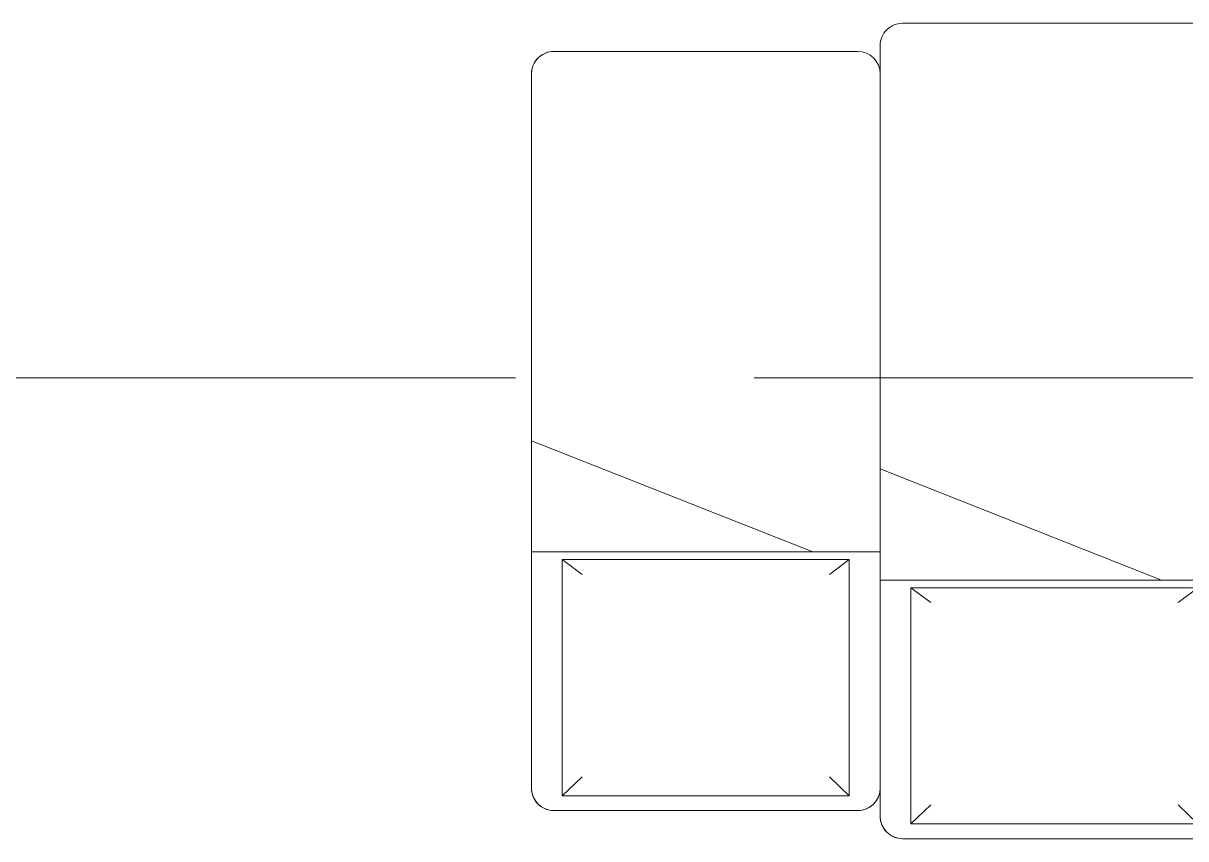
# Model space of a CAD drawing. Header units: millimetres. Extents: x 81382 to 274764, y -8553 to 29000.
# Drawn here: x 121430 to 123497, y 2780 to 4230 of the extents above; entities that cross this region are included whole.
import ezdxf

# ---------------------------------------------------------------- set-up
doc = ezdxf.new("R2010")
doc.units = ezdxf.units.MM
doc.linetypes.add('Осевая', pattern=[3175, 635, -476.25, 1587.5, -476.25])
doc.layers.add('I-FURN-1', color=7, linetype='Continuous', lineweight=9, true_color=0xf0f0f0)
doc.layers.add('Оси', color=7, linetype='Continuous', lineweight=9)
doc.layers.add('Оси-2', color=7, linetype='Осевая', lineweight=9)

# ---------------------------------------------------------------- blocks, each defined once
blk = doc.blocks.new('Bed - Small Sizes - Single 5-V40-План размещения напольных электротехнических лючков и розеток 3 этажа в осях 23-33')
at = {"layer": 'I-FURN-1'}
for p, q in [((247.3, 0), (-292.7, 0)), ((-292.7, 0), (247.3, 0)), ((247.3, 0), (-292.7, 0)), ((-292.7, 0), (247.3, 0)), ((-332.7, -40), (-332.7, -410)), ((-332.7, -460), (-332.7, -40)), ((-332.7, -40), (-332.7, -460)), ((-332.7, -460), (-332.7, -40)), ((-277.5, -26.2), (-242.7, -60)), ((232.5, -26.2), (-277.5, -26.2)), ((-277.5, -26.2), (-277.5, -446.2)), ((232.5, -26.2), (-277.5, -26.2)), ((-277.5, -26.2), (-277.5, -446.2)), ((232.5, -26.2), (197.3, -60)), ((232.5, -446.2), (232.5, -26.2)), ((232.5, -446.2), (232.5, -26.2)), ((287.3, -460), (287.3, -40)), ((287.3, -40), (287.3, -90)), ((287.3, -90), (287.3, -40)), ((287.3, -40), (287.3, -90)), ((287.3, -90), (287.3, -460)), ((287.3, -510), (287.3, -90)), ((287.3, -90), (287.3, -510)), ((-332.7, -410), (-332.7, -460)), ((-277.5, -446.2), (-242.7, -420)), ((232.5, -446.2), (197.3, -420)), ((-277.5, -446.2), (232.5, -446.2)), ((-277.5, -446.2), (232.5, -446.2)), ((-332.7, -460), (-212.7, -460)), ((-212.7, -460), (-332.7, -460)), ((-332.7, -460), (-332.7, -607.7)), ((-332.7, -607.7), (-332.7, -460)), ((-332.7, -460), (-212.7, -460)), ((-212.7, -460), (287.3, -460)), ((287.3, -460), (-212.7, -460)), ((287.3, -460), (-212.7, -460)), ((-212.7, -460), (287.3, -657.7)), ((287.3, -657.7), (-212.7, -460)), ((-212.7, -460), (287.3, -460)), ((-212.7, -460), (287.3, -657.7)), ((-212.7, -460), (287.3, -460)), ((287.3, -657.7), (287.3, -460)), ((287.3, -460), (287.3, -510)), ((287.3, -510), (287.3, -657.7)), ((287.3, -657.7), (287.3, -510)), ((287.3, -510), (287.3, -657.7)), ((-332.7, -607.7), (-332.7, -1410)), ((-332.7, -1410), (-332.7, -607.7)), ((287.3, -1410), (287.3, -657.7)), ((287.3, -657.7), (287.3, -1360)), ((287.3, -1360), (287.3, -1410)), ((-292.7, -1450), (247.3, -1450)), ((247.3, -1450), (-292.7, -1450))]:
    blk.add_line(p, q, dxfattribs=at)
for centre, start, end in [((-292.7, -40), 90, 180), ((-292.7, -40), 90, 180), ((247.3, -40), 360, 90), ((247.3, -40), 0, 90), ((-292.7, -40), 90, 180), ((-292.7, -40), 150, 180), ((-292.7, -40), 105, 150), ((-292.7, -40), 90, 105), ((247.3, -40), 0, 90), ((247.3, -40), 0, 90), ((-292.7, -1410), 180, 270), ((-292.7, -1410), 180, 195), ((-292.7, -1410), 195, 210), ((247.3, -1410), 270, 0), ((247.3, -1410), 315, 0), ((-292.7, -1410), 210, 225), ((-292.7, -1410), 225, 240), ((-292.7, -1410), 240, 255), ((247.3, -1410), 270, 315), ((-292.7, -1410), 255, 270)]:
    blk.add_arc(centre, 40, start, end, dxfattribs=at)
blk = doc.blocks.new('Bed - Small Sizes - Single 6-V41-План размещения напольных электротехнических лючков и розеток 3 этажа в осях 23-33')
at = {"layer": 'I-FURN-1'}
for p, q in [((247.3, 0), (-292.7, 0)), ((-292.7, 0), (247.3, 0)), ((247.3, 0), (-292.7, 0)), ((-292.7, 0), (247.3, 0)), ((-332.7, -40), (-332.7, -410)), ((-332.7, -460), (-332.7, -40)), ((-332.7, -40), (-332.7, -460)), ((-332.7, -460), (-332.7, -40)), ((-277.5, -26.2), (-242.7, -60)), ((232.5, -26.2), (-277.5, -26.2)), ((-277.5, -26.2), (-277.5, -446.2)), ((232.5, -26.2), (-277.5, -26.2)), ((-277.5, -26.2), (-277.5, -446.2)), ((232.5, -26.2), (197.3, -60)), ((232.5, -446.2), (232.5, -26.2)), ((232.5, -446.2), (232.5, -26.2)), ((287.3, -460), (287.3, -40)), ((287.3, -40), (287.3, -460)), ((287.3, -657.7), (287.3, -40)), ((287.3, -40), (287.3, -657.7)), ((-332.7, -410), (-332.7, -460)), ((-277.5, -446.2), (-242.7, -420)), ((232.5, -446.2), (197.3, -420)), ((-277.5, -446.2), (232.5, -446.2)), ((-277.5, -446.2), (232.5, -446.2)), ((-332.7, -460), (-212.7, -460)), ((-212.7, -460), (-332.7, -460)), ((-332.7, -460), (-332.7, -607.7)), ((-332.7, -607.7), (-332.7, -460)), ((-332.7, -460), (-212.7, -460)), ((-212.7, -460), (287.3, -460)), ((287.3, -460), (-212.7, -460)), ((287.3, -460), (-212.7, -460)), ((-212.7, -460), (287.3, -657.7)), ((287.3, -657.7), (-212.7, -460)), ((-212.7, -460), (287.3, -460)), ((-212.7, -460), (287.3, -657.7)), ((-212.7, -460), (287.3, -460)), ((287.3, -657.7), (287.3, -460)), ((287.3, -460), (287.3, -657.7)), ((-332.7, -607.7), (-332.7, -1310)), ((-332.7, -1310), (-332.7, -607.7)), ((287.3, -1310), (287.3, -657.7)), ((287.3, -657.7), (287.3, -1310)), ((-292.7, -1350), (247.3, -1350)), ((247.3, -1350), (-292.7, -1350))]:
    blk.add_line(p, q, dxfattribs=at)
for centre, start, end in [((-292.7, -40), 90, 180), ((-292.7, -40), 90, 105), ((247.3, -40), 360, 90), ((247.3, -40), 75, 90), ((-292.7, -40), 90, 180), ((-292.7, -40), 105, 165), ((-292.7, -40), 150, 165), ((-292.7, -40), 120, 150), ((-292.7, -40), 90, 120), ((247.3, -40), 75, 90), ((247.3, -40), 0, 90), ((247.3, -40), 60, 75), ((247.3, -40), 60, 75), ((247.3, -40), 15, 60), ((247.3, -40), 45, 60), ((247.3, -40), 30, 45), ((247.3, -40), 15, 30), ((-292.7, -40), 165, 180), ((-292.7, -40), 165, 180), ((247.3, -40), 0, 15), ((247.3, -40), 0, 15), ((-292.7, -1310), 180, 270), ((-292.7, -1310), 180, 270), ((247.3, -1310), 270, 0), ((247.3, -1310), 285, 345), ((247.3, -1310), 345, 0), ((247.3, -1310), 270, 285)]:
    blk.add_arc(centre, 40, start, end, dxfattribs=at)

msp = doc.modelspace()

# ---------------------------------------------------------------- linework, layer by layer
at = {"layer": 'Оси'}
msp.add_line((122730, 3600), (125230, 3600), dxfattribs=at)
at = {"layer": 'Оси-2'}
msp.add_line((84681.8, 3600), (122730, 3600), dxfattribs=at)

# ---------------------------------------------------------------- block references
at = {"layer": 'I-FURN-1', "rotation": 180}
for name, p in [('Bed - Small Sizes - Single 5-V40-План размещения напольных электротехнических лючков и розеток 3 этажа в осях 23-33', (123241.1, 2780.2)), ('Bed - Small Sizes - Single 6-V41-План размещения напольных электротехнических лючков и розеток 3 этажа в осях 23-33', (122621.1, 2830.2))]:
    msp.add_blockref(name, p, dxfattribs=at)

doc.saveas('drawing.dxf')
